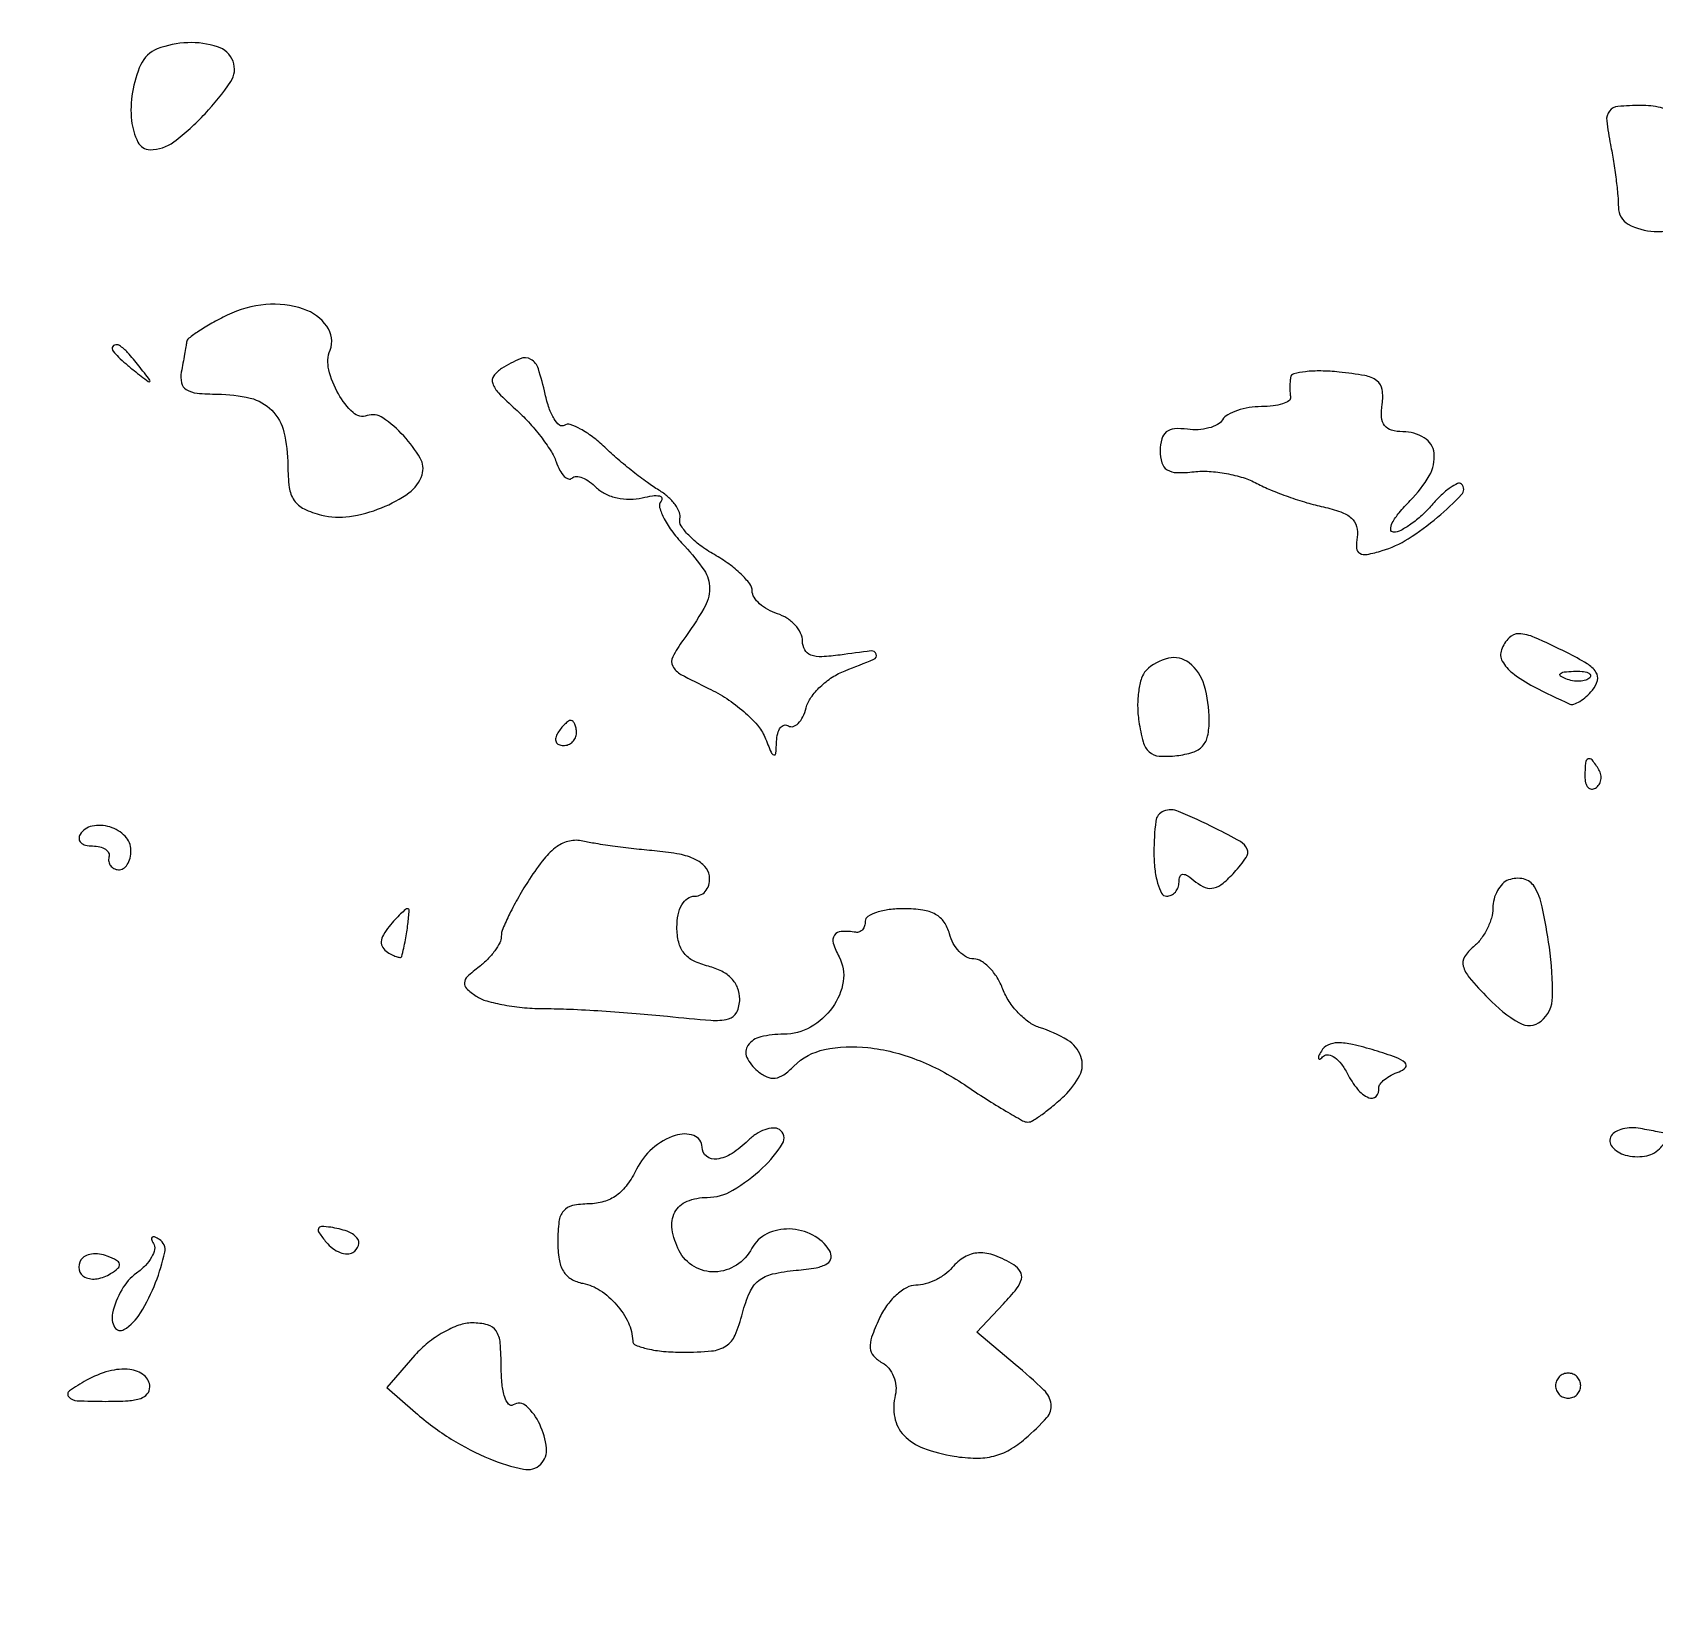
# Model space of a CAD drawing. Extents: x 0 to 5034, y 0 to 2560.
# Drawn here: x 3622.7 to 3751.9, y 2301.3 to 2425.8 of the extents above; entities that cross this region are included whole.
import ezdxf

# ---------------------------------------------------------------- set-up
doc = ezdxf.new("R2010")
doc.units = 0

msp = doc.modelspace()

# ---------------------------------------------------------------- linework, layer by layer
for points in [[(3383.204374, 2294.201394, 0.000077), (3356.504636, 2294.414863, 0.000156), (3315.229798, 2294.725646, 0.000021), (3228.5, 2295.347967, -0.000415), (3189.306738, 2295.660115, -0.000542)], [(3704.984391, 2291.869721, 0.000094), (3682.612884, 2292.150747, 0.001099)], [(3750.896247, 2291.435923, -0.000163), (3721.584725, 2291.200949, -0.00351)], [(3628.188404, 2292.600304, -0.000229), (3596.370986, 2292.783383, -0.000221), (3564.186594, 2292.997566, -0.000219), (3535.849384, 2293.211074, -0.000812)]]:
    msp.add_lwpolyline(points, format="xyb")
for points in [[(3631.281163, 2423.25, 0.0649), (3630.614141, 2421.047324, 0.068326), (3630.550852, 2418.78646, 0.089015), (3631.05154, 2417.083901, 0.279426), (3632.018901, 2416.474359, 0.168681), (3633.925664, 2417.099697, 0.041575), (3636.408113, 2419.340234, 0.040199), (3638.445143, 2421.895027, 0.244496), (3638.630036, 2423.521728, 0.228057), (3637.407376, 2424.674406, 0.086328), (3635.020246, 2424.999299, 0.08365), (3632.59738, 2424.49839, 0.196562)], [(3748.375, 2416.875, -0.009941), (3748.614301, 2415.541119, -0.008319), (3748.816406, 2414.117188, -0.008415), (3748.957619, 2412.808943, -0.022677), (3749, 2411.875, 0.272918), (3749.785621, 2410.542907, 0.116583), (3751.852441, 2409.964305, 0.090788), (3754.411784, 2410.325591, 0.116544), (3756.428571, 2411.571429, 0.031644), (3757.601149, 2412.902623, 0.189348), (3757.855773, 2413.773014, 0.122547), (3757.503967, 2414.788356, 0.010339), (3755.931906, 2417.09563, 0.039064), (3754.792631, 2418.456865, 0.070181), (3753.640248, 2419.343342, 0.07576), (3752.351705, 2419.834761, 0.05333), (3750.806906, 2420, 0.022358), (3748.967585, 2419.917713, 0.207939), (3748.285443, 2419.545545, 0.19726), (3748.07225, 2418.780562, 0.01992)], [(3638.161943, 2403.281569, 0.014041), (3636.945062, 2402.649438, 0.020075), (3635.906346, 2402.016413, 0.016491), (3635.106319, 2401.444726, 0.201559), (3634.923489, 2401.125097, -0.010287), (3634.873578, 2400.776886, -0.002155), (3634.771045, 2400.16956, -0.002259), (3634.645836, 2399.465829, -0.002136), (3634.511973, 2398.75, 0.101602), (3634.523372, 2397.897225, 0.204888), (3634.906842, 2397.36015, 0.114009), (3635.768866, 2397.074945, 0.023124), (3637.388484, 2397, -0.060368), (3640.009994, 2396.682332, -0.138467), (3641.724637, 2395.708856, -0.137074), (3642.687395, 2393.974672, -0.058655), (3643, 2391.319052, 0.03219), (3643.113, 2389.565668, 0.117309), (3643.50553, 2388.529948, 0.134817), (3644.287548, 2387.861903, 0.048297), (3645.680706, 2387.36529, 0.097901), (3647.903448, 2387.252446, 0.059075), (3650.459707, 2387.939231, 0.061019), (3652.643607, 2389.139031, 0.158161), (3653.693178, 2390.570063, 0.215771), (3653.552567, 2391.892446, 0.054392), (3652.228398, 2393.672293, 0.054566), (3650.567648, 2395.109771, 0.237809), (3649.317704, 2395.282716, -0.278162), (3648.196659, 2395.525354, -0.075201), (3647.027411, 2397.016707, -0.068962), (3646.264258, 2398.94363, -0.152618), (3646.363556, 2400.505028, 0.253913), (3646.113715, 2402.402634, 0.155267), (3644.248654, 2403.775372, 0.104459), (3641.234643, 2404.133488, 0.090526)], [(3629, 2400.622445, 0.184603), (3629.08115, 2400.410139, 0.013803), (3629.514062, 2399.952641, 0.017649), (3630.079598, 2399.425681, 0.012436), (3630.75, 2398.872445, 0.001576), (3631.879507, 2397.99236, 0.377591), (3632, 2398, 0.377591), (3632.00764, 2398.120493, 0.001576), (3631.127555, 2399.25, 0.017685), (3630.23668, 2400.306759, 0.065617), (3629.573889, 2400.869516, 0.241985), (3629.193395, 2400.90695, 0.307699)], [(3660.030253, 2399.039859, 0.096495), (3659.407448, 2398.452259, 0.24214), (3659.31864, 2397.852251, 0.112446), (3659.789362, 2397.08816, 0.015952), (3661.131676, 2395.805172, -0.024307), (3662.165295, 2394.783658, -0.021234), (3663.144998, 2393.621038, -0.021783), (3663.940377, 2392.49315, -0.057437), (3664.374961, 2391.606872, 0.036489), (3664.67538, 2390.923335, 0.07179), (3665.024574, 2390.444781, 0.125383), (3665.361408, 2390.239365, 0.277717), (3665.642586, 2390.309253, -0.212472), (3665.971693, 2390.435646, -0.080559), (3666.463652, 2390.329344, -0.061302), (3667.035817, 2390.019711, -0.041753), (3667.601457, 2389.5414, 0.085533), (3668.297387, 2389.050068, 0.056558), (3669.225051, 2388.731179, 0.054156), (3670.249124, 2388.618179, 0.060884), (3671.232409, 2388.73667, -0.024528), (3672.056484, 2388.897292, -0.080405), (3672.60947, 2388.887884, -0.285316), (3672.795719, 2388.720083, -0.262444), (3672.735999, 2388.466983, 0.261262), (3672.616327, 2387.964776, 0.051408), (3672.973069, 2387.071341, 0.042568), (3673.658536, 2385.996494, 0.027806), (3674.615896, 2384.87903, -0.041167), (3676.163689, 2382.971636, -0.155658), (3676.598697, 2381.516925, -0.129143), (3676.147432, 2379.918336, -0.024822), (3674.478909, 2377.380655, 0.037406), (3673.661851, 2376.067193, 0.248121), (3673.665369, 2375.320412, 0.148352), (3674.319532, 2374.666625, 0.011873), (3676.524916, 2373.555201, -0.035452), (3677.965461, 2372.741952, -0.032492), (3679.321602, 2371.711489, -0.034063), (3680.409511, 2370.629138, -0.084378), (3680.99675, 2369.674546, 0.005868), (3681.500792, 2368.465143, 0.200958), (3681.719258, 2368.25434, 0.499746), (3681.877753, 2368.352821, 0.013228), (3681.936614, 2369.309017, -0.049393), (3682.024634, 2369.963285, -0.103611), (3682.241734, 2370.425728, -0.174255), (3682.545583, 2370.624949, -0.199815), (3682.88631, 2370.570264, 0.215942), (3683.264698, 2370.521479, 0.124981), (3683.664112, 2370.764061, 0.082756), (3684.026971, 2371.281925, 0.047604), (3684.289542, 2371.999207, -0.09042), (3684.675922, 2372.828248, -0.048424), (3685.417418, 2373.685276, -0.046066), (3686.371513, 2374.439156, -0.05338), (3687.403232, 2374.963209, 0.007957), (3689.68684, 2375.873286, 0.390071), (3689.875115, 2376.281856, 0.357675), (3689.476625, 2376.538278, 0.00763), (3687, 2376.213308, -0.025367), (3685.548052, 2376.07495, -0.099686), (3684.663892, 2376.21259, -0.178818), (3684.180793, 2376.625352, -0.128159), (3684, 2377.319113, 0.115258), (3683.850834, 2377.957611, 0.070906), (3683.4125, 2378.59752, 0.065044), (3682.764605, 2379.141831, 0.065467), (3682, 2379.5, -0.050186), (3681.234511, 2379.830541, -0.057092), (3680.585643, 2380.295702, -0.065563), (3680.142189, 2380.818114, -0.142847), (3679.993677, 2381.317388, 0.16463), (3679.798442, 2381.884268, 0.036918), (3679.105996, 2382.655202, 0.0345), (3678.132168, 2383.469151, 0.027477), (3676.980664, 2384.210959, -0.030208), (3675.848657, 2384.948977, -0.041283), (3674.934448, 2385.751877, -0.047186), (3674.33442, 2386.504119, -0.204605), (3674.236986, 2387.054016, 0.153364), (3674.197536, 2387.571534, 0.063131), (3673.852507, 2388.193413, 0.054368), (3673.281997, 2388.816651, 0.045894), (3672.558783, 2389.343058, -0.023332), (3671.647821, 2389.945271, -0.010084), (3670.490627, 2390.8267, -0.009953), (3669.294932, 2391.8156, -0.013007), (3668.244216, 2392.769112, 0.027791), (3667.272906, 2393.599569, 0.039282), (3666.317157, 2394.21662, 0.044449), (3665.500081, 2394.567798, 0.22117), (3665.016805, 2394.510386, -0.321219), (3664.64067, 2394.536019, -0.083428), (3664.219506, 2395.021413, -0.053721), (3663.816617, 2395.875308, -0.029337), (3663.501917, 2396.991274, 0.023136), (3662.956148, 2399.022677, 0.184286), (3662.36122, 2399.768669, 0.239034), (3661.51683, 2399.822645, 0.039646)], [(3722.881579, 2398.317347, 0.022003), (3722.844751, 2397.949862, 0.013972), (3722.83273, 2397.519783, 0.014033), (3722.844622, 2397.096143, 0.025124), (3722.881579, 2396.75, -0.295095), (3722.753952, 2396.462123, -0.066911), (3722.248175, 2396.220313, -0.04892), (3721.486037, 2396.054211, -0.029214), (3720.559017, 2396, 0.039371), (3719.577175, 2395.922568, 0.042445), (3718.644838, 2395.692194, 0.046572), (3717.889678, 2395.35482, 0.126669), (3717.470427, 2394.95215, -0.131885), (3717.066328, 2394.571928, -0.058014), (3716.37814, 2394.299599, -0.051751), (3715.536227, 2394.16589, -0.047794), (3714.66141, 2394.20215, 0.051262), (3713.63494, 2394.237584, 0.15092), (3712.982945, 2393.986569, 0.163988), (3712.618329, 2393.428381, 0.063472), (3712.5, 2392.5, 0.068621), (3712.635002, 2391.520958, 0.186592), (3713.047623, 2390.970219, 0.137682), (3713.823778, 2390.742643, 0.031934), (3715.195391, 2390.814409, -0.045405), (3716.395558, 2390.844869, -0.029332), (3717.77599, 2390.672781, -0.029431), (3719.117028, 2390.342453, -0.04819), (3720.195391, 2389.890761, 0.025083), (3721.293004, 2389.370246, 0.013155), (3722.704271, 2388.82878, 0.013053), (3724.183306, 2388.34857, 0.019523), (3725.5, 2388.014055, -0.033518), (3726.884799, 2387.6207, -0.097393), (3727.735463, 2387.113159, -0.143206), (3728.145744, 2386.450238, -0.111651), (3728.186026, 2385.600012, 0.056308), (3728.131247, 2384.72526, 0.262948), (3728.391334, 2384.314272, 0.173642), (3728.981571, 2384.225988, 0.024859), (3730.186026, 2384.527243, 0.067643), (3732.258223, 2385.477289, 0.03339), (3734.600221, 2387.191026, 0.027905), (3736.512794, 2388.988068, 0.407008), (3736.5024, 2389.830933, 0.315855), (3736.195128, 2389.884793, 0.044272), (3735.606158, 2389.542198, 0.037456), (3734.892589, 2388.953018, 0.02282), (3734.139048, 2388.160323, -0.028438), (3733.335192, 2387.333495, -0.031667), (3732.469706, 2386.634595, -0.033391), (3731.66522, 2386.1422, -0.121209), (3731.08725, 2386, -0.413377), (3730.864965, 2386.22165, -0.123299), (3730.992537, 2386.737362, -0.052292), (3731.536216, 2387.545246, -0.022143), (3732.419259, 2388.510168, 0.066253), (3733.940208, 2390.498119, 0.158219), (3734.317595, 2392.295695, 0.233587), (3733.53905, 2393.521517, 0.137356), (3731.830153, 2394, -0.066545), (3730.925154, 2394.120982, -0.16699), (3730.381608, 2394.490226, -0.148293), (3730.141547, 2395.15051, -0.049046), (3730.187142, 2396.192264, 0.072357), (3730.183975, 2397.361582, 0.198051), (3729.768578, 2398.057387, 0.117143), (3728.800861, 2398.476053, 0.018853), (3726.75, 2398.759611, 0.020617), (3725.304231, 2398.844232, 0.032779), (3724.066776, 2398.784418, 0.035033), (3723.146639, 2398.613301, 0.301958)], [(3739.686822, 2376.626254, 0.225129), (3739.756028, 2375.722973, 0.095642), (3740.566883, 2374.779691, 0.04904), (3742.248613, 2373.696896, 0.012918), (3745.136693, 2372.308166, 0.191839), (3745.461279, 2372.294102, 0.054438), (3745.926201, 2372.515562, 0.046357), (3746.440662, 2372.903384, 0.034882), (3746.930299, 2373.416015, 0.107881), (3747.330655, 2374.189188, 0.218854), (3747.21853, 2374.850111, 0.108611), (3746.508424, 2375.518921, 0.019088), (3744.889968, 2376.405005, 0.011442), (3742.328043, 2377.610661, 0.093894), (3741.076661, 2377.903314, 0.216972), (3740.29148, 2377.585301, 0.098376)], [(3711.376624, 2374.976624, 0.121316), (3711.013144, 2374.375638, 0.040218), (3710.784555, 2373.363414, 0.03728), (3710.703408, 2372.157439, 0.034611), (3710.798151, 2370.921928, 0.029904), (3711.138044, 2369.291452, 0.144116), (3711.62929, 2368.493027, 0.169064), (3712.427834, 2368.157285, 0.045138), (3713.826821, 2368.195304, 0.047077), (3715.107546, 2368.470248, 0.132191), (3715.873808, 2368.959681, 0.135615), (3716.279675, 2369.758802, 0.050657), (3716.405294, 2371.021885, 0.070365), (3716.003742, 2373.81874, 0.156582), (3714.813457, 2375.582167, 0.22601), (3713.153418, 2375.956637, 0.141613)], [(3746.729167, 2374.395833, -0.126455), (3746.402231, 2374.202593, -0.060344), (3745.916927, 2374.123424, -0.05415), (3745.359369, 2374.160852, -0.051402), (3744.8125, 2374.316886, -0.054073), (3744.395823, 2374.538436, -0.470617), (3744.37858, 2374.720685, -0.168741), (3744.670344, 2374.862007, -0.018894), (3745.416667, 2374.921053, -0.028489), (3746.112848, 2374.910055, -0.077125), (3746.592839, 2374.799335, -0.208169), (3746.77538, 2374.614691, -0.296942)], [(3664.5, 2370, 0.082592), (3664.343488, 2369.6179, 0.161196), (3664.3746, 2369.29375, 0.182303), (3664.586039, 2369.078288, 0.108972), (3664.940983, 2369, 0.093332), (3665.345238, 2369.076123, 0.09642), (3665.688914, 2369.29375, 0.099167), (3665.918938, 2369.618444, 0.105053), (3666, 2370, 0.042167), (3665.967655, 2370.382849, 0.061769), (3665.870461, 2370.70625, 0.081139), (3665.727648, 2370.92554, 0.210953), (3665.559017, 2371, 0.151918), (3665.34829, 2370.934461, 0.038439), (3665.066025, 2370.70625, 0.035638), (3664.768994, 2370.382774, 0.029505)], [(3746.333333, 2366.543989, 0.059057), (3746.394948, 2366.024148, 0.126631), (3746.582917, 2365.669932, 0.191218), (3746.860929, 2365.534562, 0.158515), (3747.182979, 2365.613087, 0.108766), (3747.463027, 2365.88478, 0.099739), (3747.614038, 2366.257398, 0.095385), (3747.612382, 2366.673795, 0.090093), (3747.457295, 2367.069098, 0.02679), (3746.913397, 2367.852054, 0.350126), (3746.59208, 2367.929499, 0.269722), (3746.376303, 2367.618676, 0.019984)], [(3712, 2360.5, 0.027026), (3712.072542, 2359.158889, 0.042582), (3712.29375, 2358.028125, 0.052312), (3712.614308, 2357.232098, 0.277684), (3713, 2357, 0.111474), (3713.381483, 2357.086121, 0.100072), (3713.70625, 2357.329718, 0.094595), (3713.924111, 2357.693871, 0.087854), (3714, 2358.122445, -0.0831), (3714.077296, 2358.584313, -0.319374), (3714.30107, 2358.744368, -0.15231), (3714.688668, 2358.624608, -0.022692), (3715.348208, 2358.125976, 0.082249), (3716.088963, 2357.693351, 0.154224), (3716.774665, 2357.653239, 0.113413), (3717.504431, 2358.027122, 0.03399), (3718.409322, 2358.899802, 0.031363), (3719.357054, 2360.08905, 0.259569), (3719.425025, 2360.75165, 0.165044), (3718.888428, 2361.347838, 0.01202), (3716.907476, 2362.396271, 0.015227), (3713.963396, 2363.754652, 0.195061), (3712.773107, 2363.774357, 0.27766), (3712.146655, 2362.96783, 0.029687)], [(3626.444954, 2361.910933, 0.158234), (3626.360563, 2361.565646, 0.191241), (3626.505305, 2361.267587, 0.126796), (3626.88443, 2361.066068, 0.059147), (3627.440983, 2361, -0.05711), (3628.019265, 2360.933733, -0.093804), (3628.468601, 2360.735625, -0.131107), (3628.719809, 2360.442032, -0.181447), (3628.75, 2360.1, 0.11039), (3628.732072, 2359.749164, 0.119228), (3628.867188, 2359.435, 0.113761), (3629.137515, 2359.206961, 0.093907), (3629.5, 2359.1, 0.168696), (3629.880951, 2359.191038, 0.108012), (3630.20625, 2359.515435, 0.084061), (3630.425801, 2360.029171, 0.059104), (3630.5, 2360.654671, 0.197179), (3630.042267, 2361.770248, 0.123534), (3628.819581, 2362.513587, 0.126021), (3627.409402, 2362.583739, 0.206932)], [(3662.25, 2358.353351, 0.012815), (3661.388491, 2356.937881, 0.015742), (3660.660937, 2355.572668, 0.014232), (3660.124105, 2354.401193, 0.100647), (3660, 2353.790902, -0.117435), (3659.880009, 2353.287061, -0.040055), (3659.485938, 2352.640931, -0.037204), (3658.919664, 2351.97149, -0.035112), (3658.25, 2351.379246, 0.022158), (3657.307682, 2350.588377, 0.182436), (3657.059729, 2350.097024, 0.238187), (3657.231904, 2349.641285, 0.038664), (3658, 2349.039445, 0.079054), (3658.841399, 2348.654012, 0.023041), (3660.234375, 2348.334161, 0.022534), (3661.858611, 2348.114258, 0.022371), (3663.5, 2348.040713, -0.010959), (3665.436393, 2347.998182, -0.004728), (3668.014062, 2347.860576, -0.004675), (3670.755851, 2347.662443, -0.006172), (3673.25, 2347.427721, 0.007264), (3676.704836, 2347.110197, 0.077967), (3678.10272, 2347.220153, 0.224676), (3678.757366, 2347.745362, 0.113649), (3679, 2348.799042, 0.093326), (3678.833007, 2349.685928, 0.098149), (3678.355943, 2350.433672, 0.085942), (3677.569508, 2351.014046, 0.054654), (3676.5, 2351.410644, -0.05389), (3675.328742, 2351.842944, -0.108473), (3674.565148, 2352.457102, -0.111257), (3674.14064, 2353.32318, -0.0586), (3674, 2354.519052, -0.048738), (3674.097647, 2355.518431, -0.080793), (3674.392236, 2356.310588, -0.107341), (3674.846708, 2356.817269, -0.157739), (3675.411516, 2357, 0.119608), (3675.930935, 2357.126057, 0.117671), (3676.338445, 2357.47663, 0.107372), (3676.568617, 2358.003075, 0.086208), (3676.584889, 2358.622572, 0.152106), (3676.229813, 2359.362113, 0.095331), (3675.448631, 2359.933103, 0.063038), (3674.199466, 2360.340405, 0.025577), (3672.423373, 2360.587322, -0.006253), (3670.774612, 2360.751919, -0.005565), (3669.064991, 2360.963506, -0.005592), (3667.531588, 2361.188125, -0.017116), (3666.5, 2361.387442, 0.11092), (3665.441655, 2361.391837, 0.101146), (3664.443196, 2360.947878, 0.069196), (3663.416624, 2359.975743, 0.025525)], [(3740.25, 2358.291667, 0.111321), (3739.771913, 2357.983083, 0.067421), (3739.367188, 2357.440916, 0.062335), (3739.093276, 2356.759305, 0.064489), (3739, 2356.039111, -0.07167), (3738.887554, 2355.258672, -0.044601), (3738.547956, 2354.396779, -0.043876), (3738.050092, 2353.588687, -0.059622), (3737.461127, 2352.967738, 0.077149), (3736.74701, 2352.160199, 0.215156), (3736.639304, 2351.428934, 0.108314), (3737.127389, 2350.521314, 0.0137), (3738.630698, 2348.86358, 0.06833), (3741.114862, 2346.894014, 0.317848), (3742.837752, 2347.034884, 0.217237), (3743.756333, 2348.956632, 0.040865), (3743.502381, 2352.942696, 0.01459), (3742.934994, 2356.161401, 0.085872), (3742.309451, 2357.750644, 0.20322), (3741.449558, 2358.369095, 0.144487)], [(3651.073886, 2354.589028, 0.043282), (3650.608797, 2353.918193, 0.115588), (3650.443671, 2353.36394, 0.160707), (3650.564792, 2352.907337, 0.110253), (3650.951442, 2352.530011, 0.023308), (3651.359074, 2352.303618, 0.041943), (3651.714461, 2352.163103, 0.058009), (3651.975158, 2352.116526, 0.361912), (3652.076511, 2352.190983, 0.013932), (3652.365877, 2353.517011, 0.016868), (3652.56025, 2354.775356, 0.009503), (3652.66899, 2355.85349, 0.438295), (3652.533961, 2356, 0.182026), (3652.368046, 2355.937528, 0.01202), (3651.985822, 2355.585527, 0.01615), (3651.543523, 2355.129577, 0.011296)], [(3689, 2355, -0.075146), (3688.943594, 2354.626809, -0.101574), (3688.779687, 2354.328536, -0.119953), (3688.535622, 2354.151665, -0.137085), (3688.25, 2354.118421, 0.047092), (3687.087816, 2354.191138, 0.240195), (3686.537823, 2353.888469, 0.231723), (3686.448043, 2353.255243, 0.044237), (3686.917257, 2352.154606, -0.164062), (3687.244407, 2350.204011, -0.116324), (3686.392706, 2348.135918, -0.108767), (3684.642489, 2346.563793, -0.129507), (3682.502313, 2346, 0.057463), (3680.669361, 2345.788649, 0.181591), (3679.65836, 2345.113387, 0.272147), (3679.570741, 2344.155741, 0.109912), (3680.405065, 2343.078789, 0.06433), (3681.156584, 2342.603173, 0.142842), (3681.820327, 2342.501505, 0.122645), (3682.501883, 2342.770447, 0.041395), (3683.322625, 2343.465483, -0.14711), (3685.753722, 2344.772441, -0.077653), (3689.206594, 2344.931919, -0.066137), (3693.120406, 2343.970319, -0.055691), (3696.900481, 2341.981803, 0.006488), (3698.63444, 2340.839403, 0.009302), (3700.202476, 2339.875905, 0.005713), (3701.535249, 2339.111115, 0.128076), (3701.961919, 2339, 0.141292), (3702.336724, 2339.108071, 0.015534), (3703.086539, 2339.612851, 0.017989), (3703.95636, 2340.287304, 0.013624), (3704.862259, 2341.086302, 0.088712), (3706.094965, 2342.728845, 0.207799), (3706.180783, 2344.230503, 0.170824), (3705.107629, 2345.527957, 0.058572), (3702.852411, 2346.546843, -0.08052), (3702.032107, 2346.961493, -0.045691), (3701.19358, 2347.69699, -0.044151), (3700.464013, 2348.6156, -0.054964), (3699.967467, 2349.585569, 0.04746), (3699.51196, 2350.509195, 0.053487), (3698.905519, 2351.290761, 0.060911), (3698.247435, 2351.825501, 0.141097), (3697.641382, 2352, -0.127288), (3697.063986, 2352.149412, -0.074258), (3696.493263, 2352.5875, -0.066219), (3696.015299, 2353.235337, -0.061983), (3695.710251, 2354, 0.086845), (3695.286165, 2354.927062, 0.116362), (3694.603855, 2355.546112, 0.090272), (3693.576866, 2355.892253, 0.036274), (3692.09362, 2356, 0.030649), (3690.908442, 2355.927283, 0.047558), (3689.908751, 2355.70625, 0.060612), (3689.214079, 2355.384525, 0.259607)], [(3725.340657, 2344.656098, 0.018072), (3725.121809, 2344.239246, 0.207191), (3725.114797, 2344.058176, 0.482115), (3725.221535, 2344.024873, 0.035064), (3725.500415, 2344.244074, -0.233329), (3725.899251, 2344.357807, -0.112371), (3726.400263, 2344.143338, -0.074404), (3726.933747, 2343.618941, -0.0433), (3727.410741, 2342.856272, 0.053771), (3728.21588, 2341.626829, 0.114564), (3729.111576, 2340.938218, 0.317828), (3729.698313, 2341.049947, 0.221225), (3729.926, 2341.710957, -0.192219), (3730.015072, 2342.025331, -0.058606), (3730.366978, 2342.386089, -0.049103), (3730.89379, 2342.73321, -0.036795), (3731.531115, 2343.010915, 0.130164), (3732.033275, 2343.351698, 0.412368), (3732.008889, 2343.717507, 0.093908), (3731.290574, 2344.142943, 0.012417), (3729.606097, 2344.706056, 0.017208), (3727.828065, 2345.185474, 0.06024), (3726.650131, 2345.313931, 0.106287), (3725.861368, 2345.134655, 0.155213)], [(3679.652048, 2337.509191, -0.055078), (3678.388225, 2336.496863, -0.1071), (3677.180385, 2336.053337, -0.202344), (3676.355831, 2336.273359, -0.231702), (3676, 2337, 0.318651), (3675.345149, 2337.923204, 0.166697), (3673.866132, 2337.932858, 0.097719), (3672.041295, 2336.891299, 0.102588), (3670.786131, 2335.25, -0.046601), (3670.043956, 2334.016183, -0.076898), (3669.183109, 2333.160097, -0.085032), (3668.170985, 2332.659303, -0.070668), (3666.981565, 2332.481099, 0.048713), (3665.67603, 2332.343557, 0.170404), (3664.960661, 2331.914858, 0.143201), (3664.598707, 2331.079516, 0.031113), (3664.5, 2329.494794, 0.037238), (3664.606217, 2328.070581, 0.09789), (3664.950104, 2327.11078, 0.126529), (3665.568079, 2326.499594, 0.085892), (3666.5, 2326.152226, -0.100446), (3667.89243, 2325.586933, -0.067369), (3669.187751, 2324.449928, -0.067717), (3670.127588, 2323.017411, -0.104611), (3670.473888, 2321.583333, 0.299066), (3670.722397, 2321.227526, 0.038463), (3671.655, 2320.935937, 0.034725), (3672.939243, 2320.733004, 0.021829), (3674.458026, 2320.666667, 0.021702), (3676.761334, 2320.766687, 0.123423), (3677.911616, 2321.163773, 0.149285), (3678.626207, 2322.018369, 0.036637), (3679.221179, 2323.773752, -0.039585), (3679.794219, 2325.432234, -0.121458), (3680.511706, 2326.369139, -0.114171), (3681.610465, 2326.897418, -0.032898), (3683.485165, 2327.190419, 0.019639), (3685.099161, 2327.399029, 0.092376), (3685.97294, 2327.720003, 0.228666), (3686.276346, 2328.178158, 0.175187), (3686.148517, 2328.773426, 0.133718), (3684.822007, 2330.000692, 0.113852), (3682.971125, 2330.481133, 0.11985), (3681.170873, 2330.094933, 0.158691), (3679.968855, 2328.941805, -0.126666), (3678.732506, 2327.596951, -0.136426), (3677.034754, 2327.063871, -0.1423), (3675.359075, 2327.491091, -0.141795), (3674.170311, 2328.75, -0.078479), (3673.60994, 2330.450085, -0.163069), (3673.831901, 2331.812234, -0.177778), (3674.80414, 2332.689505, -0.095846), (3676.409019, 2333, 0.135666), (3678.461764, 2333.56742, 0.053868), (3680.815136, 2335.345366, 0.064042), (3682.414679, 2337.290341, 0.416197), (3682.155825, 2338.403695, 0.154381), (3681.664032, 2338.52782, 0.071124), (3681.010074, 2338.394493, 0.060375), (3680.303095, 2338.040929, 0.050308)], [(3748.440589, 2337.903871, 0.328188), (3748.511659, 2337.024572, 0.148928), (3749.545432, 2336.376106, 0.101789), (3751.092859, 2336.280546, 0.162455), (3752.267217, 2336.867217, 0.022012), (3752.670419, 2337.307574, 0.045875), (3752.935058, 2337.68972, 0.083279), (3753.032519, 2337.958537, 0.418094), (3752.95, 2338.076511, -0.003641), (3752.680024, 2338.124439, -0.000502), (3752.119291, 2338.228784, -0.000576), (3751.455463, 2338.353795, -0.000488), (3750.753971, 2338.487445, 0.052717), (3750.044022, 2338.547153, 0.056478), (3749.354178, 2338.453969, 0.063412), (3748.785534, 2338.23095, 0.129925)], [(3646.057499, 2329.430717, 0.057839), (3646.575529, 2328.935862, 0.069725), (3647.163196, 2328.608881, 0.082515), (3647.727586, 2328.4922, 0.14929), (3648.179838, 2328.611146, 0.174572), (3648.62756, 2329.174461, 0.268114), (3648.508192, 2329.769411, 0.12951), (3647.725197, 2330.295141, 0.04703), (3646.415248, 2330.615318, 0.032229), (3645.671466, 2330.675915, 0.335379), (3645.438726, 2330.506105, 0.231359), (3645.494308, 2330.164781, 0.019148)], [(3632.291931, 2329.336663, -0.190509), (3632.377132, 2328.860528, -0.079153), (3632.144583, 2328.237832, -0.062485), (3631.647108, 2327.569949, -0.045347), (3630.946439, 2326.961396, 0.10732), (3629.760205, 2325.642392, 0.074618), (3629.033845, 2323.767831, 0.185468), (3629.198111, 2322.65118, 0.426199), (3629.936676, 2322.460864, 0.118466), (3631.265297, 2323.800182, 0.042676), (3632.465372, 2326.220829, 0.040294), (3633.195853, 2328.62989, 0.317873), (3632.764405, 2329.645605, 0.035454), (3632.383305, 2329.845318, 0.252924), (3632.182829, 2329.828511, 0.349612), (3632.130049, 2329.668729, 0.050031)], [(3626.515713, 2328.025424, 0.191013), (3626.37394, 2327.228674, 0.23802), (3626.834197, 2326.646206, 0.152732), (3627.803525, 2326.517896, 0.095806), (3628.881592, 2326.92682, 0.03936), (3629.466726, 2327.355474, 0.268353), (3629.580022, 2327.680389, 0.227867), (3629.35823, 2327.9802, 0.029854), (3628.615871, 2328.317163, 0.058511), (3627.981629, 2328.478786, 0.067768), (3627.358823, 2328.477104, 0.078711), (3626.841624, 2328.319872, 0.142196)], [(3695.921243, 2327.405104, -0.062098), (3695.348583, 2326.867283, -0.04416), (3694.593282, 2326.412749, -0.044575), (3693.780916, 2326.102901, -0.068932), (3693.03807, 2326, 0.127546), (3692.291795, 2325.806483, 0.057996), (3691.467105, 2325.213605, 0.052045), (3690.6952, 2324.34694, 0.049067), (3690.101266, 2323.32291, 0.021035), (3689.511518, 2321.869473, 0.103809), (3689.391878, 2320.998585, 0.168107), (3689.658605, 2320.373742, 0.081187), (3690.347748, 2319.825267, -0.095156), (3690.876447, 2319.379999, -0.073857), (3691.259909, 2318.730997, -0.072252), (3691.444358, 2317.983628, -0.08343), (3691.393993, 2317.252357, 0.105595), (3691.349587, 2315.464316, 0.146043), (3692.080022, 2314.046136, 0.112961), (3693.649559, 2313.017426, 0.048784), (3696.080915, 2312.376568, 0.035904), (3697.820575, 2312.222291, 0.0649), (3699.239312, 2312.383214, 0.069814), (3700.499029, 2312.889234, 0.048555), (3701.75, 2313.779295, 0.029622), (3703.472383, 2315.465079, 0.221368), (3703.80294, 2316.529157, 0.169534), (3703.23864, 2317.638998, 0.016259), (3700.949286, 2319.696127), (3697.898572, 2322.263133), (3700.024492, 2324.52607, 0.020364), (3701.057044, 2325.718978, 0.10519), (3701.444809, 2326.495499, 0.206061), (3701.353367, 2327.088862, 0.113822), (3700.825205, 2327.616383, 0.048402), (3699.314444, 2328.367515, 0.102285), (3698.028877, 2328.576041, 0.122121), (3696.915193, 2328.248435, 0.087457)], [(3653.118326, 2320.421076), (3650.87598, 2317.842153), (3653.156409, 2315.864347, 0.038554), (3656.021222, 2313.743009, 0.042496), (3659.0889, 2312.16395, 0.045521), (3661.76175, 2311.338755, 0.253709), (3663.151004, 2311.751004, 0.227494), (3663.598358, 2313.023646, 0.081979), (3663.067455, 2314.920235, 0.096074), (3662.019759, 2316.362953, 0.338262), (3660.949827, 2316.468991, -0.370964), (3660.584831, 2316.526726, -0.098852), (3660.275485, 2317.084471, -0.052821), (3660.066021, 2318.098048, -0.024566), (3660, 2319.440983, 0.020934), (3659.917826, 2321.402862, 0.124106), (3659.587057, 2322.36643, 0.188849), (3658.913446, 2322.8472, 0.061721), (3657.680335, 2323, 0.087071), (3656.630262, 2322.81574, 0.041801), (3655.383383, 2322.242441, 0.039766), (3654.147676, 2321.407876, 0.045431)], [(3626.949616, 2318.427451, 0.027469), (3625.597913, 2317.578729, 0.452959), (3625.548605, 2317.108932, 0.197407), (3626.209873, 2316.801697, 0.011285), (3628.5, 2316.75, 0.013475), (3630.288378, 2316.798204, 0.065534), (3631.283092, 2316.984124, 0.143297), (3631.802447, 2317.339672, 0.173157), (3632, 2317.893011, 0.229399), (3631.550316, 2318.821569, 0.141783), (3630.404736, 2319.288611, 0.092988), (3628.742798, 2319.155348, 0.060146)], [(3744, 2318, 0.099038), (3744.076342, 2317.618362, 0.097945), (3744.29375, 2317.29375, 0.097945), (3744.618362, 2317.076342, 0.099038), (3745, 2317, 0.099038), (3745.381638, 2317.076342, 0.097945), (3745.70625, 2317.29375, 0.097945), (3745.923658, 2317.618362, 0.099038), (3746, 2318, 0.099038), (3745.923658, 2318.381638, 0.097945), (3745.70625, 2318.70625, 0.097945), (3745.381638, 2318.923658, 0.099038), (3745, 2319, 0.099038), (3744.618362, 2318.923658, 0.097945), (3744.29375, 2318.70625, 0.097945), (3744.076342, 2318.381638, 0.099038)]]:
    msp.add_lwpolyline(points, format="xyb", close=True)

doc.saveas('drawing.dxf')
